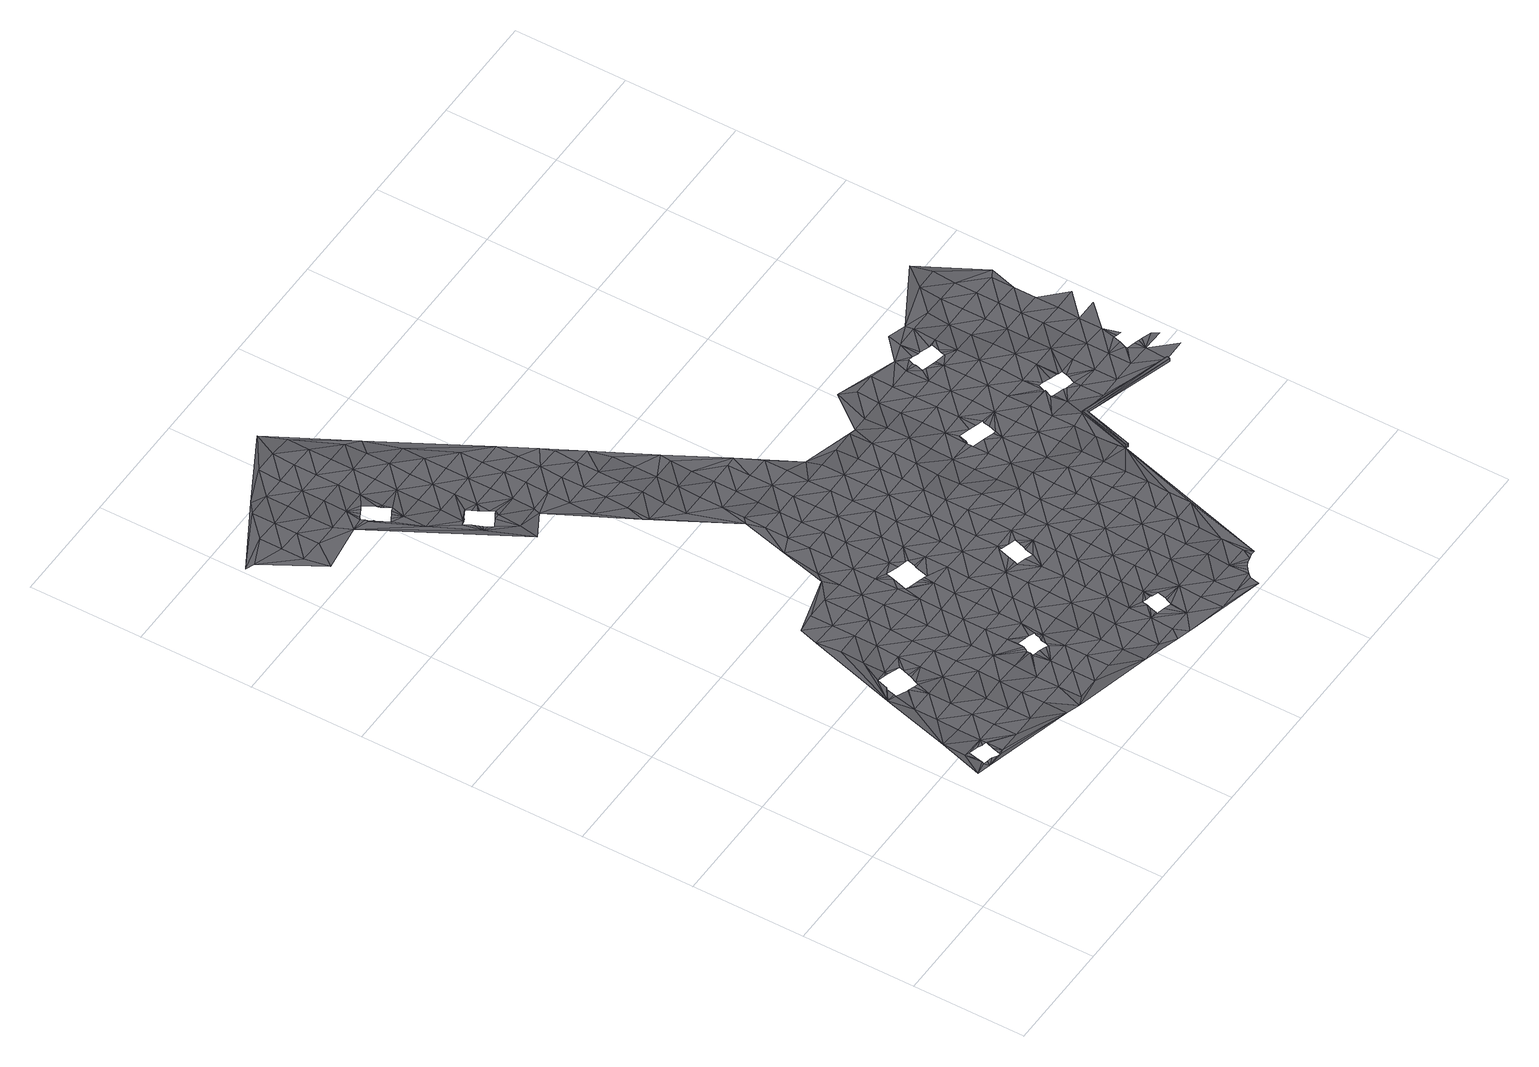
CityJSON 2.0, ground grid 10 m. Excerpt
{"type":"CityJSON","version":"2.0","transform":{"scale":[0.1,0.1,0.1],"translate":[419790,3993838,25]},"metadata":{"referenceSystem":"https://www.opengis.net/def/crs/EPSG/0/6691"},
"CityObjects":{
"road1":{"type":"Road","attributes":{"class":"1040","function":"1","DmGeometricAttribute.dmCode":"2103","DmGeometricAttribute.geometryType":"E2","DmGeometricAttribute.mapLevel":"2500","DmGeometricAttribute.shapeType":"0"},"geometry":[{"type":"MultiSurface","lod":"3","boundaries":[[[0,1,2]],[[1,3,2]],[[2,3,4]],[[0,5,1]],[[0,6,5]],[[2,4,7]],[[3,8,4]],[[9,10,0]],[[0,10,6]],[[4,8,11]],[[12,13,9]],[[4,11,14]],[[7,4,14]],[[12,15,13]],[[11,16,14]],[[14,17,7]],[[12,18,15]],[[19,9,0]],[[16,20,14]],[[14,20,21]],[[22,23,7]],[[23,24,7]],[[7,17,22]],[[18,12,25]],[[21,18,25]],[[14,21,25]],[[26,17,14]],[[25,27,14]],[[27,26,14]],[[12,19,25]],[[22,17,26]],[[12,9,19]],[[26,28,22]],[[25,29,27]],[[22,30,23]],[[23,31,24]],[[32,26,27]],[[24,31,33]],[[34,35,24]],[[23,36,31]],[[29,32,27]],[[30,37,23]],[[30,22,28]],[[24,33,34]],[[25,19,29]],[[23,37,36]],[[24,35,38]],[[26,39,28]],[[32,39,26]],[[40,41,42]],[[30,43,37]],[[39,44,28]],[[45,46,24]],[[47,43,30]],[[48,32,29]],[[49,50,40]],[[46,51,24]],[[24,38,45]],[[40,52,49]],[[53,29,19]],[[53,48,29]],[[54,47,30]],[[50,41,40]],[[30,28,54]],[[38,55,56]],[[57,39,32]],[[56,55,58]],[[41,59,42]],[[45,38,56]],[[54,60,47]],[[28,44,54]],[[48,57,32]],[[19,61,53]],[[62,63,60]],[[64,44,39]],[[56,58,65]],[[54,62,60]],[[66,50,49]],[[49,52,67]],[[68,63,62]],[[59,69,42]],[[70,45,56]],[[71,68,62]],[[67,66,49]],[[72,53,61]],[[73,65,71]],[[53,72,48]],[[64,39,57]],[[56,65,73]],[[74,41,50]],[[54,44,64]],[[75,72,61]],[[73,71,62]],[[76,46,45]],[[66,74,50]],[[64,77,54]],[[70,56,73]],[[48,78,57]],[[72,78,48]],[[54,79,62]],[[52,80,67]],[[77,79,54]],[[76,45,70]],[[78,81,57]],[[51,46,76]],[[75,61,82]],[[83,72,75]],[[73,62,79]],[[59,41,74]],[[73,84,70]],[[66,67,85]],[[64,86,77]],[[87,82,61]],[[64,57,86]],[[88,51,76]],[[89,51,88]],[[90,78,72]],[[66,91,74]],[[85,91,66]],[[57,81,86]],[[73,79,84]],[[83,90,72]],[[92,79,77]],[[85,67,80]],[[75,82,83]],[[88,93,89]],[[84,94,70]],[[86,92,77]],[[78,95,81]],[[91,96,74]],[[90,97,78]],[[76,98,88]],[[76,70,98]],[[79,99,84]],[[92,99,79]],[[95,100,81]],[[101,83,82]],[[70,94,98]],[[59,74,102]],[[103,91,85]],[[78,97,95]],[[104,105,80]],[[86,81,106]],[[105,107,80]],[[98,108,88]],[[84,109,94]],[[85,80,110]],[[74,96,102]],[[99,109,84]],[[88,111,93]],[[112,113,86]],[[69,59,102]],[[81,100,106]],[[110,103,85]],[[114,92,86]],[[87,115,82]],[[116,89,93]],[[117,90,83]],[[90,118,97]],[[86,106,112]],[[80,107,110]],[[119,96,91]],[[104,120,105]],[[104,80,121]],[[122,114,86]],[[104,123,120]],[[90,124,118]],[[104,125,123]],[[126,125,104]],[[82,115,101]],[[121,126,104]],[[109,127,94]],[[86,113,122]],[[107,128,110]],[[129,99,92]],[[130,131,90]],[[80,132,121]],[[90,131,124]],[[119,102,96]],[[88,108,111]],[[110,128,133]],[[117,130,90]],[[114,129,92]],[[134,135,126]],[[113,136,122]],[[134,126,121]],[[83,101,117]],[[119,91,103]],[[137,108,98]],[[110,133,138]],[[98,94,139]],[[138,140,110]],[[141,109,99]],[[132,80,142]],[[143,101,115]],[[132,144,121]],[[145,135,134]],[[122,136,146]],[[94,127,139]],[[146,147,122]],[[137,111,108]],[[134,148,145]],[[149,130,117]],[[121,150,134]],[[69,102,151]],[[152,150,121]],[[143,115,87]],[[153,151,102]],[[154,127,109]],[[121,144,152]],[[132,155,144]],[[153,102,119]],[[134,156,148]],[[93,111,116]],[[132,157,155]],[[122,158,114]],[[159,149,117]],[[160,161,132]],[[132,162,157]],[[110,140,163]],[[132,161,162]],[[164,165,166]],[[101,167,117]],[[168,165,164]],[[98,139,137]],[[143,167,101]],[[159,169,170]],[[164,166,171]],[[163,140,168]],[[170,149,159]],[[141,154,109]],[[144,172,152]],[[173,160,132]],[[164,171,156]],[[99,129,141]],[[159,174,169]],[[103,110,175]],[[163,168,164]],[[122,147,158]],[[159,176,174]],[[137,177,111]],[[178,156,134]],[[152,172,179]],[[150,180,134]],[[181,129,114]],[[132,142,173]],[[151,182,69]],[[152,179,183]],[[119,103,175]],[[110,163,175]],[[158,181,114]],[[158,176,159]],[[147,176,158]],[[183,184,152]],[[180,178,134]],[[117,185,159]],[[167,185,117]],[[139,127,154]],[[87,186,143]],[[178,163,164]],[[175,187,119]],[[188,160,173]],[[111,177,116]],[[119,189,153]],[[139,190,137]],[[191,150,152]],[[154,190,139]],[[164,156,178]],[[187,189,119]],[[192,141,129]],[[193,186,87]],[[181,194,129]],[[195,188,173]],[[196,158,159]],[[185,197,159]],[[198,167,143]],[[195,199,188]],[[186,200,143]],[[201,151,153]],[[173,142,202]],[[177,203,116]],[[178,204,163]],[[205,195,173]],[[206,180,150]],[[190,207,137]],[[208,184,209]],[[210,199,195]],[[211,154,141]],[[208,209,212]],[[137,213,177]],[[208,212,214]],[[152,184,191]],[[202,205,173]],[[215,181,158]],[[208,214,216]],[[217,185,167]],[[218,187,175]],[[203,219,116]],[[190,154,220]],[[213,203,177]],[[206,178,180]],[[129,194,192]],[[221,210,195]],[[191,184,208]],[[175,163,218]],[[196,215,158]],[[159,197,196]],[[198,217,167]],[[143,200,198]],[[153,189,201]],[[154,211,220]],[[163,204,218]],[[211,141,192]],[[222,197,185]],[[137,207,213]],[[150,191,206]],[[181,223,194]],[[201,182,151]],[[193,224,186]],[[190,220,225]],[[211,226,220]],[[216,210,221]],[[190,225,207]],[[227,200,186]],[[208,216,221]],[[218,228,187]],[[215,223,181]],[[213,229,203]],[[195,205,221]],[[206,230,178]],[[217,222,185]],[[225,231,207]],[[211,232,226]],[[221,233,208]],[[224,227,186]],[[229,234,203]],[[235,236,202]],[[236,237,202]],[[207,231,238]],[[202,239,205]],[[189,240,201]],[[189,187,240]],[[192,194,223]],[[211,241,232]],[[203,234,219]],[[204,178,242]],[[237,239,202]],[[196,197,222]],[[191,208,243]],[[193,244,224]],[[198,200,227]],[[211,245,241]],[[246,221,205]],[[187,228,240]],[[223,247,192]],[[218,204,242]],[[178,230,242]],[[222,248,196]],[[213,207,249]],[[206,191,243]],[[207,238,249]],[[208,233,243]],[[227,250,198]],[[240,251,201]],[[198,252,217]],[[251,182,201]],[[253,245,211]],[[235,254,236]],[[242,255,218]],[[256,229,213]],[[249,257,213]],[[218,258,228]],[[259,233,221]],[[211,192,253]],[[238,260,249]],[[261,224,244]],[[262,223,215]],[[236,263,237]],[[215,196,264]],[[261,227,224]],[[257,256,213]],[[217,252,222]],[[265,266,219]],[[235,267,254]],[[219,234,265]],[[192,247,253]],[[205,239,246]],[[235,268,267]],[[266,268,219]],[[206,243,269]],[[270,245,253]],[[259,243,233]],[[196,248,264]],[[271,234,229]],[[272,273,270]],[[260,274,249]],[[230,206,275]],[[198,250,252]],[[236,254,263]],[[261,276,227]],[[227,276,277]],[[275,206,269]],[[240,228,258]],[[278,279,227]],[[218,255,258]],[[263,280,237]],[[268,281,267]],[[227,279,250]],[[256,271,229]],[[259,221,246]],[[242,230,275]],[[240,258,251]],[[282,254,267]],[[252,283,222]],[[227,277,278]],[[271,265,234]],[[284,255,242]],[[272,270,253]],[[222,285,248]],[[247,223,262]],[[215,264,262]],[[261,286,276]],[[279,287,250]],[[283,285,222]],[[288,273,272]],[[289,282,267]],[[290,257,249]],[[291,269,243]],[[292,288,272]],[[262,293,247]],[[294,274,292]],[[267,281,289]],[[239,237,295]],[[244,296,261]],[[297,258,255]],[[182,251,297]],[[239,298,246]],[[249,274,294]],[[297,251,258]],[[294,290,249]],[[261,299,286]],[[300,243,259]],[[242,275,284]],[[290,256,257]],[[291,275,269]],[[301,266,265]],[[237,280,295]],[[250,302,252]],[[271,303,265]],[[294,292,272]],[[264,248,285]],[[304,272,253]],[[263,254,282]],[[268,266,305]],[[261,306,299]],[[307,280,263]],[[297,255,284]],[[246,298,259]],[[253,247,304]],[[250,287,308]],[[264,309,262]],[[285,309,264]],[[308,287,310]],[[282,307,263]],[[281,268,311]],[[291,284,275]],[[312,283,252]],[[243,300,291]],[[311,313,281]],[[268,305,311]],[[314,306,261]],[[247,293,304]],[[239,295,298]],[[281,315,289]],[[308,310,316]],[[317,271,256]],[[290,318,256]],[[309,319,262]],[[308,316,320]],[[250,308,302]],[[272,321,294]],[[259,322,300]],[[304,321,272]],[[323,314,261]],[[305,266,301]],[[323,261,296]],[[265,303,301]],[[314,324,306]],[[307,325,280]],[[326,297,284]],[[327,285,283]],[[262,319,328]],[[262,329,293]],[[308,320,330]],[[331,332,262]],[[314,333,324]],[[317,303,271]],[[305,334,311]],[[322,259,298]],[[289,335,282]],[[262,328,331]],[[314,330,333]],[[312,327,283]],[[326,284,291]],[[252,302,312]],[[281,313,315]],[[300,326,291]],[[321,336,294]],[[317,256,318]],[[337,319,309]],[[334,305,301]],[[295,338,298]],[[294,339,290]],[[295,280,338]],[[340,309,285]],[[282,335,307]],[[308,330,314]],[[341,313,311]],[[326,300,322]],[[314,342,308]],[[343,337,309]],[[304,293,329]],[[296,344,323]],[[345,301,303]],[[296,244,346]],[[280,325,338]],[[308,347,302]],[[317,348,303]],[[262,332,329]],[[327,340,285]],[[349,322,298]],[[350,318,290]],[[289,315,335]],[[351,341,311]],[[352,321,304]],[[329,353,304]],[[338,354,298]],[[341,315,313]],[[307,355,325]],[[311,334,351]],[[335,355,307]],[[356,314,323]],[[357,343,309]],[[346,344,296]],[[294,336,339]],[[349,326,322]],[[358,334,301]],[[344,356,323]],[[329,332,359]],[[340,357,309]],[[308,342,347]],[[298,354,349]],[[329,359,360]],[[345,358,301]],[[303,348,345]],[[321,361,336]],[[355,362,325]],[[317,318,350]],[[358,351,334]],[[290,339,350]],[[357,363,343]],[[312,302,364]],[[341,365,315]],[[352,361,321]],[[366,342,314]],[[304,353,352]],[[356,367,314]],[[368,354,338]],[[338,325,368]],[[350,369,317]],[[357,370,363]],[[327,312,364]],[[302,347,364]],[[317,371,348]],[[357,372,370]],[[368,325,362]],[[369,371,317]],[[364,373,327]],[[335,315,374]],[[349,354,368]],[[339,336,361]],[[375,356,344]],[[335,376,355]],[[377,341,351]],[[329,360,378]],[[358,379,351]],[[380,372,357]],[[353,329,378]],[[374,376,335]],[[381,350,339]],[[315,365,374]],[[361,382,339]],[[383,375,344]],[[360,380,378]],[[314,367,366]],[[384,352,353]],[[378,380,357]],[[383,344,346]],[[378,385,353]],[[355,376,362]],[[345,348,371]],[[386,357,340]],[[340,327,387]],[[388,358,345]],[[347,389,364]],[[376,368,362]],[[341,377,365]],[[347,342,389]],[[390,367,356]],[[327,373,387]],[[386,378,357]],[[342,366,389]],[[391,361,352]],[[351,379,377]],[[392,390,356]],[[390,366,367]],[[384,353,385]],[[369,350,381]],[[393,373,364]],[[339,382,381]],[[389,394,364]],[[345,371,388]],[[356,375,392]],[[384,391,352]],[[377,395,365]],[[388,396,358]],[[340,387,386]],[[397,371,369]],[[381,398,369]],[[358,399,379]],[[393,387,373]],[[374,395,376]],[[378,400,385]],[[374,365,395]],[[392,375,401]],[[386,400,378]],[[402,392,401]],[[391,403,361]],[[397,388,371]],[[390,404,366]],[[399,395,379]],[[377,379,395]],[[364,394,393]],[[405,392,402]],[[382,361,403]],[[385,406,384]],[[358,396,399]],[[400,406,385]],[[369,398,397]],[[393,407,387]],[[381,382,403]],[[408,396,388]],[[389,366,409]],[[392,405,410]],[[411,390,392]],[[389,412,394]],[[397,413,388]],[[409,366,404]],[[386,387,407]],[[403,414,381]],[[409,412,389]],[[384,415,391]],[[416,392,410]],[[408,399,396]],[[417,400,386]],[[407,418,386]],[[411,404,390]],[[414,419,381]],[[408,388,413]],[[395,399,408]],[[418,417,386]],[[416,410,420]],[[384,406,415]],[[398,381,419]],[[393,394,412]],[[415,421,391]],[[422,416,420]],[[392,416,411]],[[423,406,400]],[[391,424,403]],[[397,398,419]],[[412,425,393]],[[411,426,404]],[[393,427,407]],[[411,416,422]],[[417,423,400]],[[428,413,397]],[[423,415,406]],[[429,414,403]],[[407,427,418]],[[409,430,412]],[[391,421,424]],[[409,404,430]],[[397,419,431]],[[393,425,427]],[[432,419,414]],[[408,413,428]],[[433,417,418]],[[404,426,430]],[[415,434,421]],[[423,434,415]],[[397,431,428]],[[422,435,411]],[[429,432,414]],[[403,424,429]],[[430,436,412]],[[412,437,425]],[[438,431,419]],[[436,437,412]],[[418,427,433]],[[434,439,421]],[[433,440,417]],[[432,438,419]],[[441,428,431]],[[427,425,437]],[[424,442,429]],[[424,421,442]],[[426,411,435]],[[443,434,423]],[[423,417,444]],[[408,428,441]],[[445,433,427]],[[437,446,427]],[[447,436,430]],[[421,439,442]],[[430,426,435]],[[417,440,444]],[[443,439,434]],[[448,432,429]],[[442,449,429]],[[435,447,430]],[[441,431,438]],[[450,408,441]],[[451,440,433]],[[452,437,436]],[[423,444,443]],[[445,451,433]],[[427,446,445]],[[432,448,438]],[[439,453,442]],[[443,453,439]],[[452,446,437]],[[429,449,448]],[[438,450,441]],[[422,454,435]],[[452,436,447]],[[444,440,451]],[[448,455,438]],[[453,456,442]],[[444,457,443]],[[438,455,450]],[[451,457,444]],[[446,458,445]],[[452,458,446]],[[459,460,442]],[[442,456,459]],[[449,442,460]],[[461,453,443]],[[453,462,456]],[[448,449,460]],[[435,454,447]],[[456,463,459]],[[453,464,462]],[[450,455,465]],[[451,445,466]],[[467,455,448]],[[443,457,468]],[[460,469,448]],[[459,470,471]],[[445,458,466]],[[451,472,457]],[[466,472,451]],[[459,471,473]],[[469,467,448]],[[459,473,460]],[[443,468,461]],[[453,461,464]],[[454,458,452]],[[474,450,465]],[[475,465,455]],[[473,476,460]],[[477,468,457]],[[472,478,457]],[[454,466,458]],[[452,447,454]],[[461,479,464]],[[480,469,460]],[[475,455,467]],[[461,481,479]],[[482,474,465]],[[475,482,465]],[[483,472,466]],[[460,476,484]],[[461,468,477]],[[480,467,469]],[[457,478,477]],[[485,483,466]],[[486,481,461]],[[477,487,461]],[[476,488,484]],[[489,478,472]],[[485,466,454]],[[460,484,480]],[[484,488,490]],[[467,491,475]],[[486,492,493]],[[478,489,477]],[[494,495,454]],[[486,490,492]],[[496,494,454]],[[493,481,486]],[[483,485,454]],[[491,467,480]],[[489,472,483]],[[461,487,486]],[[497,482,475]],[[484,490,486]],[[491,498,475]],[[499,480,484]],[[486,500,484]],[[477,501,487]],[[502,501,477]],[[454,503,483]],[[474,482,497]],[[480,499,491]],[[477,489,502]],[[497,475,498]],[[497,504,474]],[[505,503,454]],[[454,495,505]],[[506,505,495]],[[495,494,506]],[[484,500,499]],[[507,506,496]],[[494,496,506]],[[486,487,501]],[[503,502,489]],[[491,508,498]],[[489,483,503]],[[509,500,486]],[[508,491,499]],[[510,509,486]],[[486,501,510]],[[508,511,498]],[[503,512,502]],[[498,504,497]],[[502,513,501]],[[512,514,502]],[[499,500,509]],[[515,508,499]],[[509,516,499]],[[501,517,510]],[[513,518,501]],[[498,511,504]],[[508,519,511]],[[502,514,513]],[[508,520,519]],[[515,520,508]],[[519,521,511]],[[510,522,509]],[[503,523,512]],[[501,518,517]],[[512,524,514]],[[515,499,516]],[[510,517,525]],[[511,521,526]],[[511,527,504]],[[512,528,524]],[[511,526,527]],[[510,525,522]],[[529,528,512]],[[522,530,509]],[[515,531,520]],[[509,532,516]],[[533,529,512]],[[534,506,507]],[[535,503,505]],[[506,535,505]],[[525,536,522]],[[504,527,537]],[[533,512,523]],[[538,531,515]],[[522,536,539]],[[516,532,515]],[[515,540,538]],[[541,542,504]],[[504,537,541]],[[509,530,532]],[[533,543,529]],[[544,540,515]],[[532,544,515]],[[537,545,541]],[[546,530,522]],[[541,545,547]],[[503,548,523]],[[523,549,533]],[[550,539,551]],[[522,539,550]],[[550,546,522]],[[544,552,540]],[[553,543,533]],[[550,551,554]],[[555,534,507]],[[549,553,533]],[[556,552,544]],[[550,554,557]],[[558,547,559]],[[532,530,546]],[[553,560,561]],[[562,563,556]],[[562,556,544]],[[562,559,563]],[[548,549,523]],[[561,543,553]],[[541,564,542]],[[541,547,558]],[[565,544,532]],[[566,567,560]],[[568,550,557]],[[568,557,567]],[[553,566,560]],[[569,565,532]],[[558,559,562]],[[532,546,569]],[[568,546,550]],[[570,562,544]],[[541,558,564]],[[571,553,549]],[[565,570,544]],[[568,567,566]],[[572,569,546]],[[535,506,534]],[[568,573,546]],[[548,503,535]],[[558,562,570]],[[574,564,558]],[[553,575,566]],[[571,549,576]],[[571,575,553]],[[549,548,576]],[[572,546,573]],[[574,558,570]],[[565,569,572]],[[568,566,575]],[[577,570,565]],[[572,577,565]],[[578,573,568]],[[575,579,568]],[[574,580,564]],[[576,581,571]],[[582,583,576]],[[581,584,571]],[[576,583,581]],[[576,548,582]],[[585,575,571]],[[586,570,577]],[[568,579,578]],[[574,570,587]],[[582,588,583]],[[589,577,572]],[[572,573,590]],[[571,584,591]],[[592,579,575]],[[587,580,574]],[[570,586,587]],[[593,588,582]],[[590,589,572]],[[573,578,590]],[[585,592,575]],[[594,593,582]],[[571,591,585]],[[582,548,595]],[[592,578,579]],[[596,586,577]],[[585,591,597]],[[598,599,582]],[[582,599,594]],[[585,597,600]],[[578,601,590]],[[596,577,589]],[[587,586,596]],[[564,580,602]],[[603,580,587]],[[601,578,592]],[[601,604,590]],[[605,592,585]],[[590,606,589]],[[603,587,596]],[[603,607,580]],[[608,601,592]],[[589,609,596]],[[590,604,606]],[[608,604,601]],[[602,580,607]],[[596,609,603]],[[589,606,609]],[[610,607,603]],[[610,603,609]],[[602,607,610]],[[609,606,610]]],"semantics":{"surfaces":[{"type":"TrafficArea","function":"2000"}],"values":[0,0,0,0,0,0,0,0,0,0,0,0,0,0,0,0,0,0,0,0,0,0,0,0,0,0,0,0,0,0,0,0,0,0,0,0,0,0,0,0,0,0,0,0,0,0,0,0,0,0,0,0,0,0,0,0,0,0,0,0,0,0,0,0,0,0,0,0,0,0,0,0,0,0,0,0,0,0,0,0,0,0,0,0,0,0,0,0,0,0,0,0,0,0,0,0,0,0,0,0,0,0,0,0,0,0,0,0,0,0,0,0,0,0,0,0,0,0,0,0,0,0,0,0,0,0,0,0,0,0,0,0,0,0,0,0,0,0,0,0,0,0,0,0,0,0,0,0,0,0,0,0,0,0,0,0,0,0,0,0,0,0,0,0,0,0,0,0,0,0,0,0,0,0,0,0,0,0,0,0,0,0,0,0,0,0,0,0,0,0,0,0,0,0,0,0,0,0,0,0,0,0,0,0,0,0,0,0,0,0,0,0,0,0,0,0,0,0,0,0,0,0,0,0,0,0,0,0,0,0,0,0,0,0,0,0,0,0,0,0,0,0,0,0,0,0,0,0,0,0,0,0,0,0,0,0,0,0,0,0,0,0,0,0,0,0,0,0,0,0,0,0,0,0,0,0,0,0,0,0,0,0,0,0,0,0,0,0,0,0,0,0,0,0,0,0,0,0,0,0,0,0,0,0,0,0,0,0,0,0,0,0,0,0,0,0,0,0,0,0,0,0,0,0,0,0,0,0,0,0,0,0,0,0,0,0,0,0,0,0,0,0,0,0,0,0,0,0,0,0,0,0,0,0,0,0,0,0,0,0,0,0,0,0,0,0,0,0,0,0,0,0,0,0,0,0,0,0,0,0,0,0,0,0,0,0,0,0,0,0,0,0,0,0,0,0,0,0,0,0,0,0,0,0,0,0,0,0,0,0,0,0,0,0,0,0,0,0,0,0,0,0,0,0,0,0,0,0,0,0,0,0,0,0,0,0,0,0,0,0,0,0,0,0,0,0,0,0,0,0,0,0,0,0,0,0,0,0,0,0,0,0,0,0,0,0,0,0,0,0,0,0,0,0,0,0,0,0,0,0,0,0,0,0,0,0,0,0,0,0,0,0,0,0,0,0,0,0,0,0,0,0,0,0,0,0,0,0,0,0,0,0,0,0,0,0,0,0,0,0,0,0,0,0,0,0,0,0,0,0,0,0,0,0,0,0,0,0,0,0,0,0,0,0,0,0,0,0,0,0,0,0,0,0,0,0,0,0,0,0,0,0,0,0,0,0,0,0,0,0,0,0,0,0,0,0,0,0,0,0,0,0,0,0,0,0,0,0,0,0,0,0,0,0,0,0,0,0,0,0,0,0,0,0,0,0,0,0,0,0,0,0,0,0,0,0,0,0,0,0,0,0,0,0,0,0,0,0,0,0,0,0,0,0,0,0,0,0,0,0,0,0,0,0,0,0,0,0,0,0,0,0,0,0,0,0,0,0,0,0,0,0,0,0,0,0,0,0,0,0,0,0,0,0,0,0,0,0,0,0,0,0,0,0,0,0,0,0,0,0,0,0,0,0,0,0,0,0,0,0,0,0,0,0,0,0,0,0,0,0,0,0,0,0,0,0,0,0,0,0,0,0,0,0,0,0,0,0,0,0,0,0,0,0,0,0,0,0,0,0,0,0,0,0,0,0,0,0,0,0,0,0,0,0,0,0,0,0,0,0,0,0,0,0,0,0,0,0,0,0,0,0,0,0,0,0,0,0,0,0,0,0,0,0,0,0,0,0,0,0,0,0,0,0,0,0,0,0,0,0,0,0,0,0,0,0,0,0,0,0,0,0,0,0,0,0,0,0,0,0,0,0,0,0,0,0,0,0,0,0,0,0,0,0,0,0,0,0,0,0,0,0,0,0,0,0,0,0,0,0,0,0,0,0,0,0,0,0,0,0,0,0,0,0,0,0,0,0,0,0,0,0,0,0,0,0,0,0,0,0,0,0,0,0,0,0,0,0,0,0,0,0,0,0,0,0,0,0,0,0,0,0,0,0,0,0,0,0,0,0,0,0,0,0,0,0,0,0,0,0,0,0,0,0,0,0,0,0,0,0,0,0,0,0,0,0,0,0,0,0,0,0,0,0,0,0,0,0,0,0,0,0,0,0,0,0,0,0,0,0,0,0,0,0,0,0,0,0,0,0,0,0,0,0,0,0,0,0,0,0,0,0,0,0,0,0,0,0,0,0,0,0,0,0,0,0,0,0,0,0]}}]}
},
"vertices":[
[128,74,7],[127,79,7],[116,77,7],[128,81,7],[128,96,6],[131,78,7],[136,77,7],[128,116,7],[130,87,6],[144,74,6],[141,75,6],[132,95,6],[148,75,6],[144,75,6],[148,95,6],[146,82,6],[140,93,6],[148,115,6],[148,89,6],[207,54,7],[144,91,6],[148,90,6],[149,135,6],[149,155,6],[145,177,7],[168,75,6],[168,115,6],[168,95,6],[169,135,6],[188,75,6],[169,155,6],[152,174,7],[188,95,6],[153,176,7],[155,184,7],[156,185,7],[163,170,6],[164,170,6],[159,195,7],[188,115,6],[10,666,7],[35,677,7],[2,669,7],[169,168,6],[189,135,7],[170,215,6],[170,235,7],[173,167,6],[208,95,6],[35,637,7],[35,657,7],[168,256,7],[39,615,7],[208,75,6],[189,155,7],[166,193,7],[169,195,7],[208,115,7],[169,192,7],[55,696,7],[174,170,6],[219,50,7],[189,175,7],[176,175,7],[209,135,7],[180,188,7],[55,656,7],[55,636,7],[177,178,7],[64,703,7],[190,215,7],[179,184,7],[228,74,6],[189,195,7],[55,676,7],[228,54,6],[190,235,7],[209,155,7],[228,94,6],[209,175,7],[82,621,7],[228,114,7],[248,54,6],[248,74,6],[209,195,7],[75,636,7],[229,134,7],[287,33,7],[190,255,7],[173,273,7],[248,94,6],[75,656,7],[229,154,7],[190,275,7],[210,215,7],[247,112,6],[75,676,8],[246,109,6],[210,235,7],[229,174,7],[247,114,6],[268,74,6],[75,696,8],[95,656,8],[95,616,7],[95,619,7],[247,115,6],[93,622,7],[210,255,7],[229,194,7],[95,636,7],[210,275,7],[248,117,7],[249,119,7],[249,154,7],[268,54,6],[225,287,8],[268,94,6],[248,108,6],[95,676,8],[96,616,7],[114,576,7],[249,134,7],[98,613,7],[253,107,6],[98,612,7],[104,601,7],[230,214,7],[95,624,7],[249,174,7],[261,104,6],[259,105,6],[134,536,7],[99,626,7],[114,596,7],[107,603,7],[250,125,7],[230,254,7],[103,628,7],[230,234,7],[106,630,7],[249,194,7],[149,497,8],[288,54,6],[130,553,7],[111,605,7],[258,123,7],[261,122,7],[114,607,7],[262,107,6],[134,575,8],[96,716,8],[134,555,7],[95,696,8],[250,214,7],[134,547,7],[117,608,7],[136,542,7],[269,134,7],[268,114,7],[142,531,7],[139,535,7],[137,539,7],[115,636,8],[115,616,7],[112,618,7],[113,616,7],[288,74,6],[112,619,7],[264,114,7],[263,112,6],[114,614,7],[134,554,7],[153,515,7],[265,118,7],[115,656,8],[266,120,7],[230,274,7],[134,615,8],[136,555,7],[134,595,8],[269,154,7],[127,737,7],[137,556,7],[145,560,7],[288,94,6],[307,33,6],[115,676,8],[149,535,7],[115,696,8],[250,234,7],[154,575,8],[269,194,7],[320,24,6],[269,174,7],[154,535,7],[289,134,7],[288,114,7],[308,73,6],[154,538,7],[308,53,6],[116,716,8],[171,509,8],[231,294,7],[135,635,8],[173,515,8],[154,595,8],[250,254,7],[154,555,8],[147,555,7],[156,539,7],[270,214,7],[149,551,7],[250,274,7],[150,550,7],[289,154,7],[154,543,7],[308,93,7],[135,655,8],[236,328,7],[253,229,7],[174,535,8],[308,113,7],[289,174,7],[327,33,6],[257,242,7],[256,227,7],[328,53,6],[135,675,8],[251,294,7],[154,615,8],[258,246,7],[264,225,7],[174,555,8],[251,314,7],[209,439,7],[193,475,7],[193,495,8],[259,250,7],[193,515,8],[135,695,8],[268,224,7],[155,635,8],[174,575,8],[332,21,6],[271,223,7],[194,535,8],[289,194,7],[309,133,7],[270,254,7],[328,73,6],[136,715,7],[328,93,7],[290,214,7],[213,455,7],[155,655,8],[271,294,7],[270,274,7],[155,675,7],[194,555,8],[270,246,7],[347,33,6],[309,173,7],[213,475,8],[309,153,7],[251,334,7],[251,354,7],[212,435,7],[247,369,7],[174,595,8],[274,222,7],[271,314,7],[290,234,7],[277,234,7],[278,244,7],[174,615,8],[334,52,6],[335,53,6],[337,60,6],[338,63,6],[213,495,8],[232,414,7],[233,454,8],[328,113,7],[175,635,7],[329,133,7],[342,50,6],[339,68,6],[278,236,7],[232,434,7],[290,274,7],[194,595,8],[280,243,7],[309,193,7],[290,254,7],[213,515,8],[367,13,6],[165,666,7],[214,535,8],[348,48,6],[194,575,8],[271,354,7],[348,93,7],[271,334,7],[310,213,7],[252,374,7],[349,48,6],[233,474,8],[348,73,7],[329,153,7],[342,67,6],[252,394,7],[348,113,7],[252,414,7],[368,53,6],[252,434,8],[347,66,6],[291,314,7],[291,294,7],[321,170,7],[348,65,6],[310,233,7],[214,555,8],[367,33,6],[351,53,6],[233,494,8],[214,575,8],[349,133,7],[322,173,7],[329,193,7],[354,63,6],[324,180,7],[327,190,7],[352,55,6],[272,374,6],[253,454,7],[310,253,7],[329,168,7],[233,514,8],[310,273,7],[349,153,7],[272,414,7],[368,73,7],[336,165,7],[387,13,6],[291,354,7],[403,3,6],[368,93,7],[291,334,7],[230,546,8],[311,293,7],[272,394,7],[330,233,7],[330,213,7],[234,534,8],[253,474,7],[387,33,6],[349,173,7],[292,374,7],[329,189,7],[335,187,7],[330,253,7],[253,494,7],[338,173,7],[368,113,7],[272,434,7],[388,73,7],[388,53,6],[247,513,8],[311,313,7],[339,175,7],[311,333,7],[341,181,7],[369,133,7],[273,454,7],[408,15,6],[274,464,7],[292,414,7],[349,193,7],[292,394,7],[342,185,7],[331,293,7],[330,273,7],[405,12,6],[350,233,7],[350,213,7],[369,173,7],[369,153,7],[311,353,7],[388,93,7],[408,52,7],[350,253,7],[407,32,6],[389,133,7],[388,113,7],[301,415,7],[312,373,7],[331,333,7],[331,313,7],[312,393,7],[369,193,7],[411,18,6],[414,20,6],[350,273,7],[408,72,7],[418,22,6],[370,213,7],[389,153,7],[328,366,6],[408,92,7],[422,23,6],[428,52,6],[408,112,7],[331,353,7],[351,293,7],[370,233,7],[427,32,6],[389,192,7],[389,172,7],[351,313,7],[426,24,6],[370,253,7],[430,24,6],[390,212,7],[370,273,6],[409,132,7],[428,72,7],[409,152,7],[351,353,6],[371,293,7],[428,92,7],[351,333,7],[371,313,7],[409,172,7],[390,232,6],[448,92,7],[428,112,7],[429,132,7],[371,333,7],[390,252,6],[409,192,7],[371,353,6],[390,272,6],[410,232,6],[410,212,7],[429,172,7],[429,152,7],[448,112,7],[391,312,7],[391,292,6],[377,352,6],[429,192,7],[449,132,7],[410,252,6],[471,166,6],[391,332,7],[410,267,6],[430,212,6],[449,152,7],[410,272,6],[411,292,6],[430,252,6],[410,266,6],[410,269,6],[421,263,6],[391,352,6],[449,172,7],[411,332,6],[430,232,6],[411,312,6],[411,272,6],[412,274,6],[449,192,7],[414,281,6],[401,383,7],[411,352,6],[424,278,6],[450,232,6],[450,212,6],[430,260,6],[431,312,6],[433,260,6],[412,372,6],[469,192,6],[431,292,6],[469,172,7],[450,272,6],[450,252,6],[430,276,6],[470,212,6],[437,274,6],[431,332,6],[436,272,6],[435,267,6],[473,165,10],[471,166,10],[473,165,6],[432,372,6],[431,352,6],[451,312,6],[451,292,6],[470,252,6],[470,232,6],[485,214,6],[455,365,6],[485,214,8],[487,211,8],[487,211,6],[451,332,6],[471,291,6],[470,272,6],[451,352,6],[490,231,5],[490,251,6],[487,244,6],[471,331,6],[471,311,6],[490,252,5],[490,251,5],[458,342,6],[461,341,6],[460,349,6],[490,271,6],[510,211,5],[490,243,5],[490,253,6],[460,352,6],[462,357,6],[499,240,5],[502,239,5],[491,291,6],[469,339,6],[491,311,6],[510,231,5],[568,187,8],[569,190,8],[492,258,6],[466,356,6],[471,338,6],[496,257,6],[481,336,6],[472,371,6],[475,383,6],[510,237,5],[491,331,6],[471,354,6],[511,291,6],[474,354,6],[569,190,5],[530,211,5],[510,271,6],[504,255,5],[482,340,6],[530,231,5],[510,253,5],[568,187,5],[483,343,6],[511,252,5],[492,371,6],[482,351,6],[514,247,5],[513,244,5],[491,351,6],[485,350,6],[491,378,6],[511,331,5],[530,251,5],[515,251,5],[530,271,6],[511,311,6],[511,351,5],[550,231,5],[531,311,5],[531,291,5],[512,371,6],[550,251,5],[550,211,5],[531,331,5],[551,291,5],[550,271,5],[532,391,6],[563,224,5],[570,210,5],[563,222,5],[565,230,5],[570,250,5],[531,351,5],[531,371,5],[570,220,5],[551,331,5],[551,311,5],[567,237,5],[570,270,5],[574,219,5],[577,218,5],[589,190,5],[551,351,5],[570,236,5],[590,210,4],[586,215,5],[574,235,5],[571,290,5],[548,410,5],[551,371,5],[571,310,5],[590,270,5],[571,330,5],[552,391,6],[591,290,5],[571,350,5],[578,354,5]
]}
